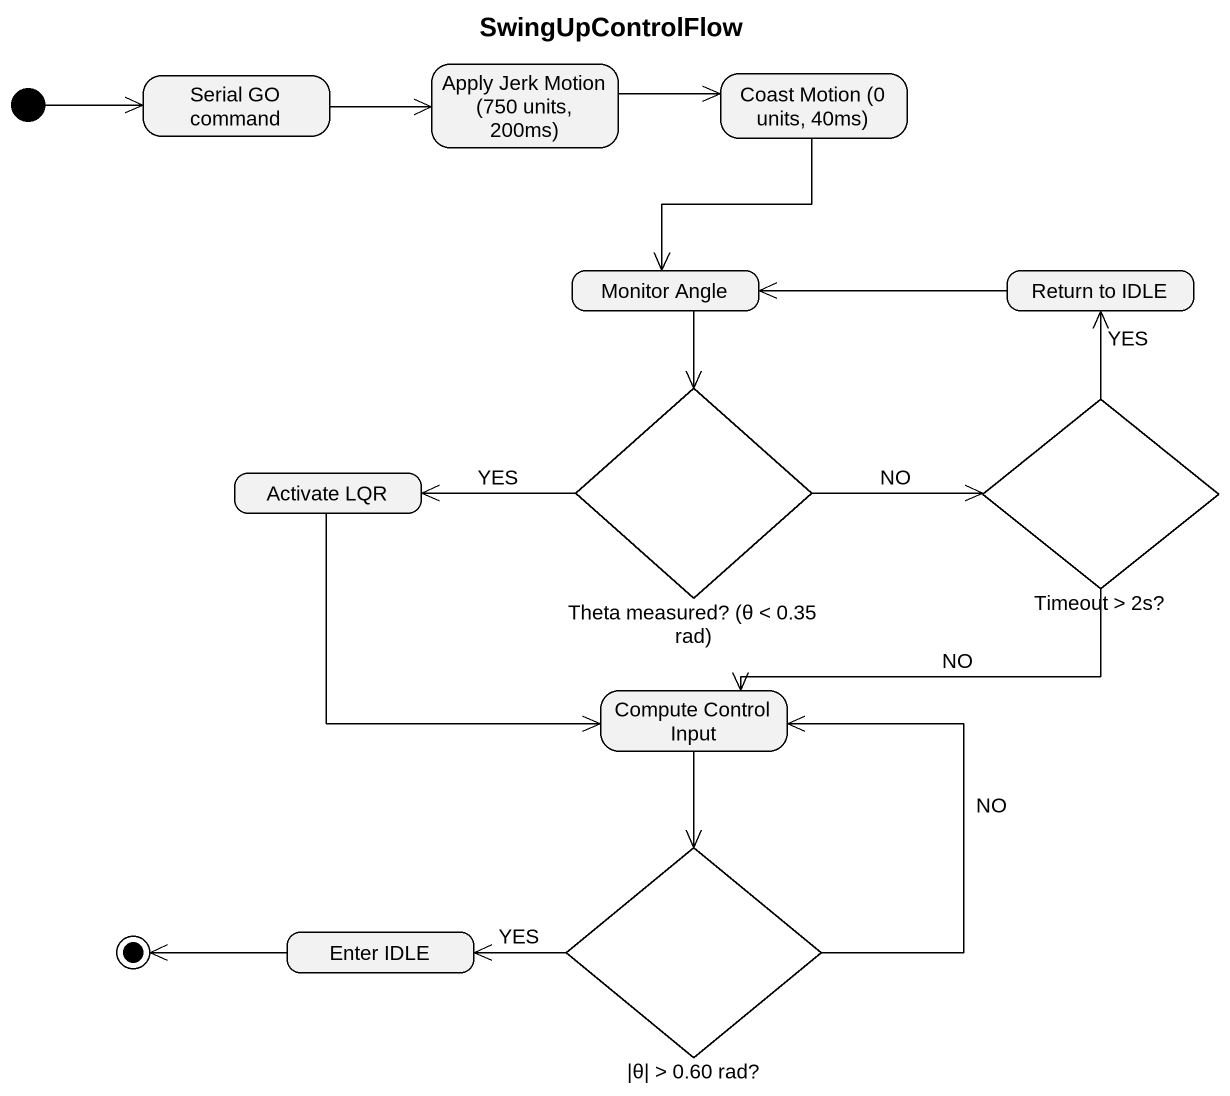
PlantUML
@startuml
title SwingUpControlFlow
hide empty description
state "Serial GO command" as Serial_GO_command
state "Apply Jerk Motion (750 units, 200ms)" as Apply_Jerk_Motion_750_units
state "Coast Motion (0 units, 40ms)" as Coast_Motion_0_units_40ms
state "Monitor Angle" as Monitor_Angle
state "Return to IDLE" as Return_to_IDLE
state "Theta measured? (θ < 0.35 rad)" as Theta_measured_θ_0_35_rad <<choice>>
state "Timeout > 2s?" as Timeout_2s <<choice>>
state "Activate LQR" as Activate_LQR
state "Compute Control Input" as Compute_Control_Input
state "|θ| > 0.60 rad?" as θ_0_60_rad <<choice>>
state "Enter IDLE" as Enter_IDLE
[*] -right-> Serial_GO_command
Serial_GO_command -right-> Apply_Jerk_Motion_750_units
Apply_Jerk_Motion_750_units -right-> Coast_Motion_0_units_40ms
Coast_Motion_0_units_40ms --> Monitor_Angle
Monitor_Angle --> Theta_measured_θ_0_35_rad
Return_to_IDLE -left-> Monitor_Angle
Theta_measured_θ_0_35_rad -right-> Timeout_2s : NO
Theta_measured_θ_0_35_rad -left-> Activate_LQR : YES
Timeout_2s -up-> Return_to_IDLE : YES
Timeout_2s -left-> Compute_Control_Input : NO
Activate_LQR --> Compute_Control_Input
Compute_Control_Input --> θ_0_60_rad
θ_0_60_rad -up-> Compute_Control_Input : NO
θ_0_60_rad -left-> Enter_IDLE : YES
Enter_IDLE -left-> [*]
@enduml
